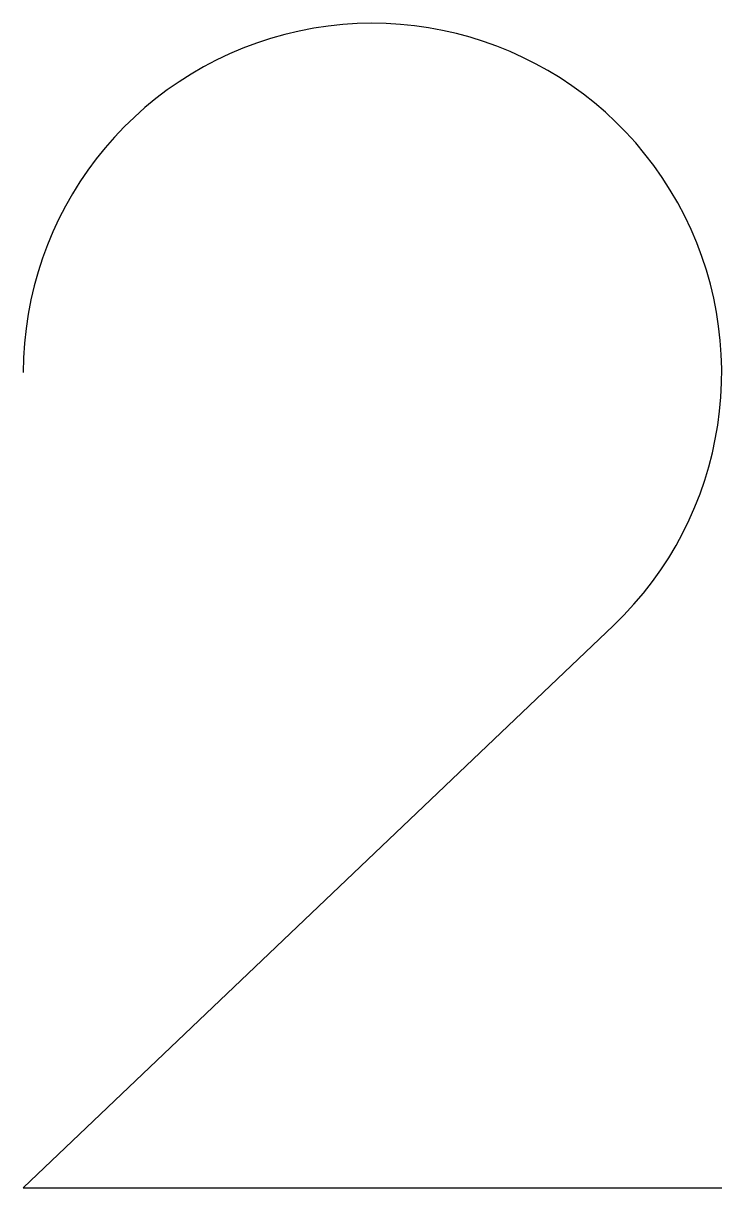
# Model space of a CAD drawing. Extents: x 0 to 300, y 0 to 500.
import ezdxf

# ---------------------------------------------------------------- set-up
doc = ezdxf.new("R2010")
doc.units = 0
doc.layers.get('0').update_dxf_attribs({"linetype": 'CONTINUOUS'})

msp = doc.modelspace()

# ---------------------------------------------------------------- linework, layer by layer
for p, q in [((253.45, 241.36), (0, -0.02)), ((0, -0.02), (300, -0.02))]:
    msp.add_line(p, q)
msp.add_arc((150, 349.98), 150, 313.6028, 180)

doc.saveas('drawing.dxf')
